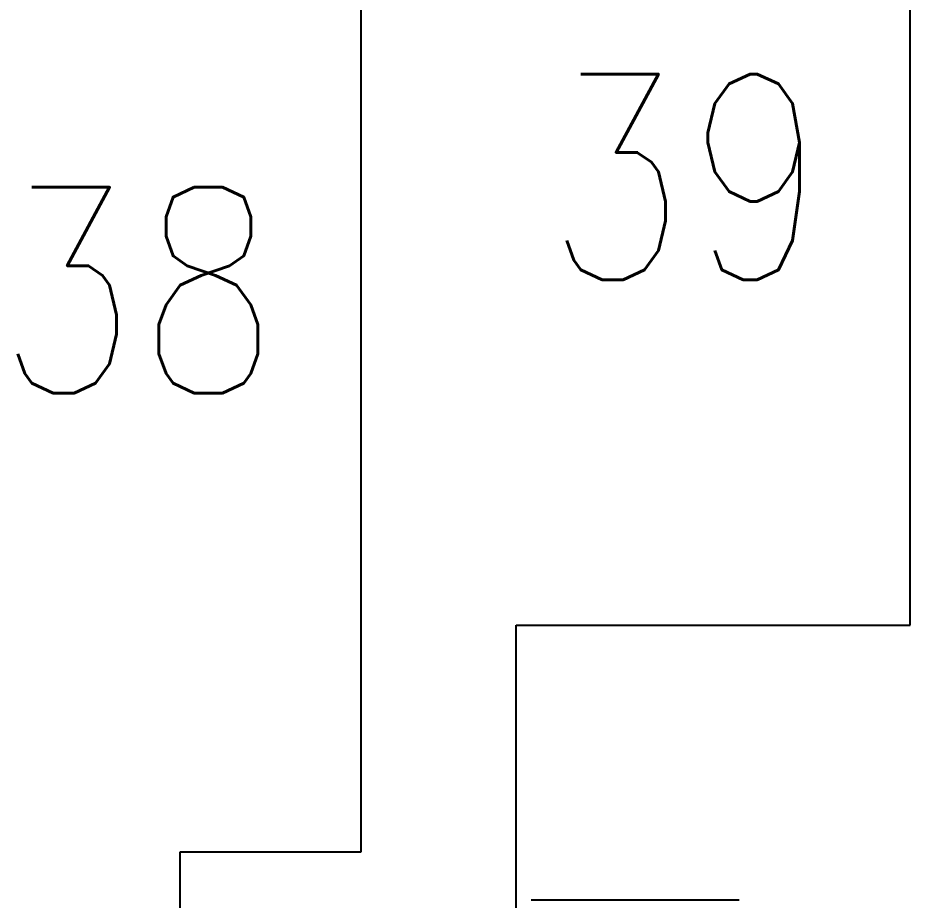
# Model space of a CAD drawing. Header units: inches. Extents: x 15 to 148, y 10 to 111.
# Drawn here: x 132.907 to 133.72, y 105.443 to 106.247 of the extents above; entities that cross this region are included whole.
import ezdxf
from ezdxf.enums import TextEntityAlignment as Align

# ---------------------------------------------------------------- set-up
doc = ezdxf.new("R2010")
doc.units = ezdxf.units.IN
doc.header["$MEASUREMENT"] = 0
doc.layers.add('BLK_12AWG', color=7, linetype='Continuous')
doc.layers.add('WIREFIXED', color=160, linetype='Continuous')
doc.styles.add('WD', font='romans.shx')

# ---------------------------------------------------------------- blocks, each defined once
blk = doc.blocks.new('Varia')
at = {"color": 7, "linetype": 'Continuous'}
blk.add_line((165.06, 108.1358), (164.6806, 108.1358), dxfattribs=at)
blk = doc.blocks.new('WD_WNV')
at = {"style": 'WD', "flags": 1}
for tag, p in [('W01USER', (-0.0625, 0.09375)), ('W02USER', (-0.0625, 0.08594)), ('W03USER', (-0.0625, 0.07812)), ('W04USER', (-0.0625, 0.07031)), ('W05USER', (-0.0625, 0.0625)), ('W06USER', (-0.0625, 0.05469)), ('W07USER', (-0.0625, 0.04688)), ('W08USER', (-0.0625, 0.03906)), ('W09USER', (-0.0625, 0.03125)), ('W10USER', (-0.0625, 0.02344))]:
    blk.add_attdef(tag, text='', height=0.005, dxfattribs=at).set_placement(p, align=Align.CENTER)
at = {"linetype": 'Continuous', "style": 'WD', "width": 0.8}
blk.add_attdef('WIRENO', text='', height=0.125, dxfattribs=at).set_placement((-0.05, 0), align=Align.MIDDLE_RIGHT)

msp = doc.modelspace()

# ---------------------------------------------------------------- linework, layer by layer
at = {"layer": 'BLK_12AWG'}
for p, q in [((133.21965, 105.48717), (133.21965, 106.51058)), ((133.71965, 105.69368), (133.71965, 106.51058)), ((133.36078, 104.87678), (133.36078, 105.69368)), ((133.36078, 105.69368), (133.71965, 105.69368)), ((133.05462, 104.86376), (133.05462, 105.48717)), ((133.05462, 105.48717), (133.21965, 105.48717))]:
    msp.add_line(p, q, dxfattribs=at)

# ---------------------------------------------------------------- block references
at = {"layer": 'BLK_12AWG', "xscale": 0.5, "yscale": 0.5, "zscale": 0.5}
msp.add_blockref('Varia', (51.03398, 51.37509), dxfattribs=at)
at = {"layer": 'WIREFIXED'}
ref = msp.add_blockref('WD_WNV', (133.71965, 106.10213), dxfattribs=dict(at, xscale=1.5, yscale=1.5, zscale=1.5))
ref.add_attrib('WIRENOF', '39', dxfattribs={"linetype": 'Continuous', "height": 0.1875, "style": 'WD', "width": 0.8}).set_placement((133.64465, 106.10213), align=Align.MIDDLE_RIGHT)
ref = msp.add_blockref('WD_WNV', (133.21965, 105.99887), dxfattribs=dict(at, xscale=1.5, yscale=1.5, zscale=1.5))
ref.add_attrib('WIRENOF', '38', dxfattribs={"linetype": 'Continuous', "height": 0.1875, "style": 'WD', "width": 0.8}).set_placement((133.14465, 105.99887), align=Align.MIDDLE_RIGHT)

doc.saveas('drawing.dxf')
